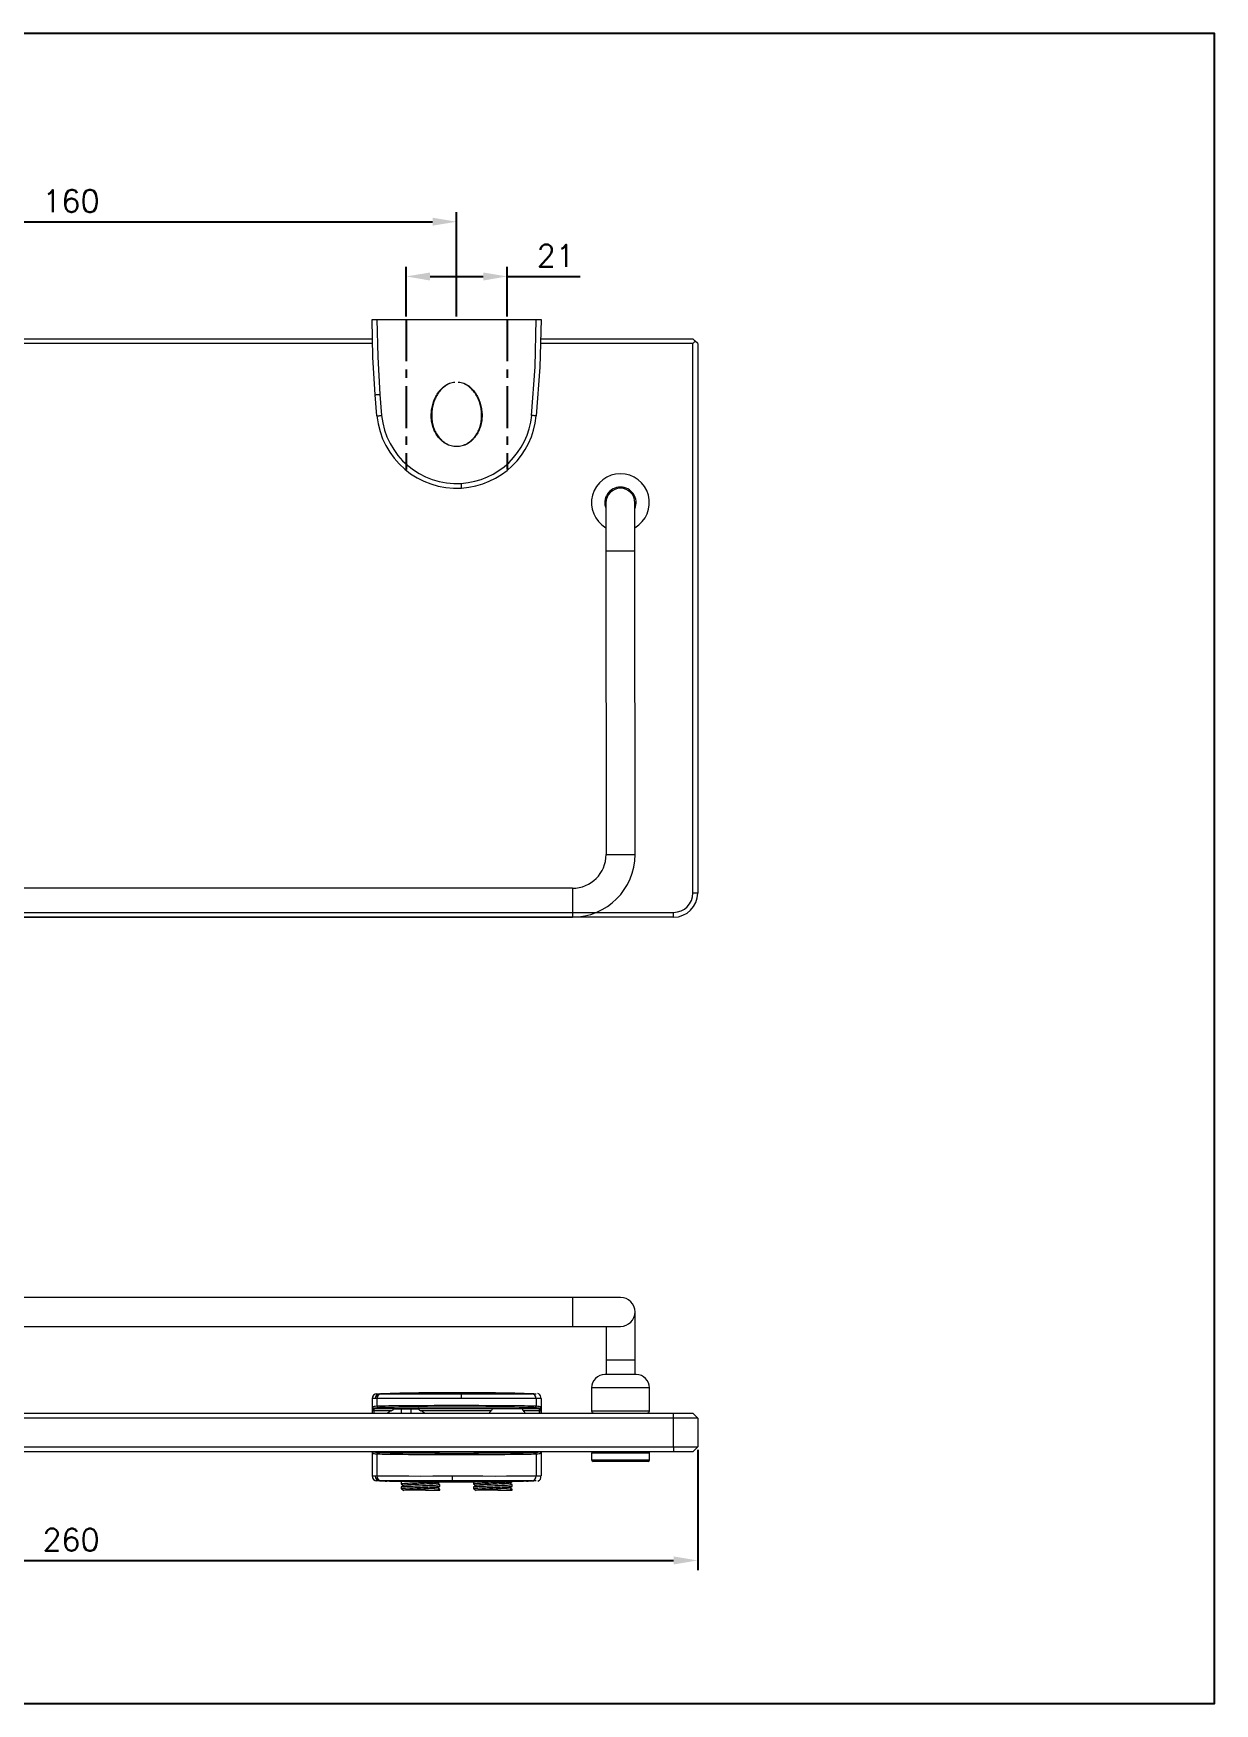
# Model space of a CAD drawing. Extents: x -108 to 382, y -50 to 296.
# Drawn here: x 137 to 382.1, y -50.3 to 296.2 of the extents above; entities that cross this region are included whole.
import ezdxf

# ---------------------------------------------------------------- set-up
doc = ezdxf.new("R2010")
doc.units = 0
doc.header["$LTSCALE"] = 23.1
doc.header["$MEASUREMENT"] = 0
doc.linetypes.add('CENTER', pattern=[0.6, 0.375, -0.075, 0.075, -0.075])
doc.layers.get('0').update_dxf_attribs({"linetype": 'CONTINUOUS'})
doc.layers.get('Defpoints').update_dxf_attribs({"linetype": 'CONTINUOUS'})
doc.styles.get("Standard").update_dxf_attribs({"font": 'txt.shx', "bigfont": 'whgtxt.shx'})
doc.dimstyles.get("Standard").update_dxf_attribs({"dimtxt": 2.5, "dimasz": 0.18, "dimexe": 0.18, "dimexo": 0.0625, "dimgap": 0.09, "dimtad": 0, "dimtih": 1, "dimtoh": 1, "dimdec": 4, "dimzin": 0, "dimdsep": 46, "dimtxsty": 'Standard', "dimcen": 0.09, "dimadec": 0, "dimazin": 0, "dimtp": 0.001, "dimtm": 0.001, "dimtfac": 1, "dimtdec": 4, "dimtofl": 0, "dimtmove": 0, "dimatfit": 0, "dimfxl": 0, "dimtolj": 1, "dimtzin": 0, "dimarcsym": 0})

# ---------------------------------------------------------------- blocks, each defined once
blk = doc.blocks.new('*D24')
at = {"color": 2, "lineweight": -2, "transparency": 16777216}
for p, q in [((14.83, 2.39), (14.83, -22.56)), ((274.83, 2.39), (274.83, -22.56)), ((19.83, -20.56), (269.83, -20.56))]:
    blk.add_line(p, q, dxfattribs=at)
at = {"color": 2, "transparency": 16777216}
for points in [[(19.83, -19.72), (19.83, -21.39), (14.83, -20.56)], [(269.83, -19.72), (269.83, -21.39), (274.83, -20.56)]]:
    blk.add_solid(points, dxfattribs=at)
at = {"layer": 'Defpoints', "color": 0, "transparency": 16777216}
for p in [(14.83, 2.99), (274.83, 2.99), (274.83, -20.56)]:
    blk.add_point(p, dxfattribs=at)
at = {"color": 2, "transparency": 16777216, "insert": (144.83, -16.26), "char_height": 4.6, "attachment_point": 5}
blk.add_mtext('\\A1;260', dxfattribs=at)
blk = doc.blocks.new('*D28')
at = {"color": 2, "lineweight": -2, "transparency": 16777216}
for p, q in [((214.33, 237.49), (214.33, 247.82)), ((235.33, 237.49), (235.33, 247.82)), ((219.33, 245.82), (230.33, 245.82)), ((235.33, 245.82), (250.46, 245.82))]:
    blk.add_line(p, q, dxfattribs=at)
at = {"color": 2, "transparency": 16777216}
for points in [[(219.33, 246.65), (219.33, 244.98), (214.33, 245.82)], [(230.33, 246.65), (230.33, 244.98), (235.33, 245.82)]]:
    blk.add_solid(points, dxfattribs=at)
at = {"layer": 'Defpoints', "color": 0, "transparency": 16777216}
for p in [(235.33, 245.82), (214.33, 236.89), (235.33, 236.89)]:
    blk.add_point(p, dxfattribs=at)
at = {"color": 2, "transparency": 16777216, "insert": (245.39, 250.12), "char_height": 4.6, "attachment_point": 5}
blk.add_mtext('\\A1;21', dxfattribs=at)
blk = doc.blocks.new('*D29')
at = {"color": 2, "lineweight": -2, "transparency": 16777216}
for p, q in [((64.83, 237.49), (64.83, 259.18)), ((69.83, 257.18), (219.83, 257.18)), ((224.83, 237.49), (224.83, 259.18))]:
    blk.add_line(p, q, dxfattribs=at)
at = {"color": 2, "transparency": 16777216}
for points in [[(69.83, 258.01), (69.83, 256.35), (64.83, 257.18)], [(219.83, 258.01), (219.83, 256.35), (224.83, 257.18)]]:
    blk.add_solid(points, dxfattribs=at)
at = {"layer": 'Defpoints', "color": 0, "transparency": 16777216}
for p in [(224.83, 257.18), (64.83, 236.89), (224.83, 236.89)]:
    blk.add_point(p, dxfattribs=at)
at = {"color": 2, "transparency": 16777216, "insert": (144.83, 261.48), "char_height": 4.6, "attachment_point": 5}
blk.add_mtext('\\A1;160', dxfattribs=at)
blk = doc.blocks.new('A$C799D01EE')
at = {"color": 7, "linetype": 'Continuous', "lineweight": 15}
for points, knots in [([(12.97, 0.36), (13.01, 0.75), (13.1, 1.12), (13.31, 1.66), (13.39, 1.84), (13.58, 2.18), (13.68, 2.34), (14.02, 2.81), (14.28, 3.1), (14.85, 3.62), (15.16, 3.85), (15.81, 4.26), (16.16, 4.44), (16.87, 4.74), (17.23, 4.86), (17.97, 5.06), (18.35, 5.14), (19.12, 5.24), (19.5, 5.27), (20.27, 5.27), (20.65, 5.25), (21.42, 5.14), (21.8, 5.06), (22.53, 4.84), (22.89, 4.7), (23.59, 4.36), (23.92, 4.16), (24.38, 3.82), (24.53, 3.7), (24.82, 3.44), (24.96, 3.31), (25.36, 2.88), (25.58, 2.57), (25.87, 2.07), (25.96, 1.89), (26.11, 1.53), (26.17, 1.35), (26.27, 0.98), (26.31, 0.79), (26.37, 0.41), (26.38, 0.21), (26.38, -0.37), (26.33, -0.75), (26.13, -1.5), (25.99, -1.86), (25.7, -2.37), (25.6, -2.53), (25.37, -2.85), (25.25, -3), (24.86, -3.42), (24.57, -3.69), (23.94, -4.15), (23.61, -4.35), (22.92, -4.69), (22.56, -4.83), (21.82, -5.05), (21.44, -5.14), (20.67, -5.25), (20.29, -5.27), (19.52, -5.27), (19.13, -5.24), (18.36, -5.14), (17.98, -5.06), (17.24, -4.87), (16.88, -4.74), (16.17, -4.44), (15.83, -4.27), (15.17, -3.86), (14.86, -3.63), (14.29, -3.11), (14.02, -2.82), (13.57, -2.19), (13.38, -1.85), (13.1, -1.12), (13.01, -0.75), (12.97, -0.36)], [0, 0, 0, 0, 0.03125, 0.03125, 0.046875, 0.046875, 0.0625, 0.0625, 0.09375, 0.09375, 0.125, 0.125, 0.15625, 0.15625, 0.1875, 0.1875, 0.21875, 0.21875, 0.25, 0.25, 0.28125, 0.28125, 0.3125, 0.3125, 0.34375, 0.34375, 0.375, 0.375, 0.390625, 0.390625, 0.40625, 0.40625, 0.4375, 0.4375, 0.453125, 0.453125, 0.46875, 0.46875, 0.484375, 0.484375, 0.5, 0.5, 0.53125, 0.53125, 0.5625, 0.5625, 0.578125, 0.578125, 0.59375, 0.59375, 0.625, 0.625, 0.65625, 0.65625, 0.6875, 0.6875, 0.71875, 0.71875, 0.75, 0.75, 0.78125, 0.78125, 0.8125, 0.8125, 0.84375, 0.84375, 0.875, 0.875, 0.90625, 0.90625, 0.9375, 0.9375, 0.96875, 0.96875, 1, 1, 1, 1]), ([(13.04, -0.35), (13.08, -0.74), (13.17, -1.11), (13.45, -1.82), (13.64, -2.16), (14.09, -2.77), (14.35, -3.06), (14.91, -3.57), (15.22, -3.79), (15.87, -4.19), (16.21, -4.37), (16.91, -4.66), (17.27, -4.78), (18, -4.97), (18.38, -5.05), (19.13, -5.15), (19.51, -5.17), (20.27, -5.18), (20.65, -5.15), (21.41, -5.05), (21.78, -4.97), (22.51, -4.75), (22.87, -4.61), (23.55, -4.28), (23.88, -4.08), (24.5, -3.63), (24.79, -3.37), (25.17, -2.95), (25.29, -2.81), (25.52, -2.5), (25.62, -2.34), (25.91, -1.84), (26.05, -1.49), (26.25, -0.74), (26.3, -0.37), (26.3, 0.2), (26.29, 0.4), (26.24, 0.78), (26.2, 0.96), (26.04, 1.51), (25.89, 1.87), (25.51, 2.53), (25.28, 2.83), (24.89, 3.26), (24.76, 3.39), (24.47, 3.64), (24.32, 3.76), (23.86, 4.09), (23.53, 4.29), (22.84, 4.62), (22.49, 4.76), (21.76, 4.97), (21.39, 5.05), (20.64, 5.16), (20.26, 5.18), (19.5, 5.17), (19.12, 5.15), (18.37, 5.05), (17.99, 4.97), (17.26, 4.78), (16.9, 4.65), (16.2, 4.36), (15.86, 4.19), (15.21, 3.79), (14.91, 3.56), (14.34, 3.05), (14.08, 2.77), (13.75, 2.31), (13.64, 2.15), (13.46, 1.81), (13.38, 1.64), (13.17, 1.1), (13.08, 0.74), (13.04, 0.35)], [0, 0, 0, 0, 0.03125, 0.03125, 0.0625, 0.0625, 0.09375, 0.09375, 0.125, 0.125, 0.15625, 0.15625, 0.1875, 0.1875, 0.21875, 0.21875, 0.25, 0.25, 0.28125, 0.28125, 0.3125, 0.3125, 0.34375, 0.34375, 0.375, 0.375, 0.40625, 0.40625, 0.421875, 0.421875, 0.4375, 0.4375, 0.46875, 0.46875, 0.5, 0.5, 0.515625, 0.515625, 0.53125, 0.53125, 0.5625, 0.5625, 0.59375, 0.59375, 0.609375, 0.609375, 0.625, 0.625, 0.65625, 0.65625, 0.6875, 0.6875, 0.71875, 0.71875, 0.75, 0.75, 0.78125, 0.78125, 0.8125, 0.8125, 0.84375, 0.84375, 0.875, 0.875, 0.90625, 0.90625, 0.9375, 0.9375, 0.953125, 0.953125, 0.96875, 0.96875, 1, 1, 1, 1])]:
    blk.add_open_spline(points, degree=3, knots=knots, dxfattribs=at)

msp = doc.modelspace()

# ---------------------------------------------------------------- linework, layer by layer
at = {"color": 7, "linetype": 'Continuous', "lineweight": 15}
for p, q in [((207.325, 236.889), (208.298, 236.889)), ((241.353, 236.889), (242.325, 236.889)), ((82.23, 232.889), (207.401, 232.889)), ((242.23, 232.889), (273.825, 232.889)), ((274.325, 232.389), (273.825, 232.889)), ((274.825, 231.889), (274.325, 232.389)), ((274.825, 231.889), (274.825, 117.889)), ((208.296, 216.889), (207.916, 221.281)), ((255.802, 198.889), (255.802, 188.889)), ((261.802, 188.889), (261.802, 198.889)), ((255.802, 188.889), (255.825, 125.889)), ((261.825, 125.889), (261.802, 188.889)), ((248.825, 118.889), (40.825, 118.889)), ((269.825, 112.889), (19.825, 112.889)), ((40.825, 112.889), (248.825, 112.889)), ((248.825, 33.994), (40.825, 33.994)), ((258.825, 33.994), (248.825, 33.994)), ((40.825, 27.994), (248.825, 27.994)), ((248.825, 27.994), (258.825, 27.994)), ((255.825, 27.994), (255.825, 20.994)), ((261.825, 20.994), (261.825, 30.994)), ((255.825, 20.994), (255.825, 17.994)), ((261.825, 17.994), (261.825, 20.994)), ((262.075, 17.994), (255.575, 17.994)), ((208.885, 14.022), (209.042, 14.022)), ((209.042, 14.022), (209.263, 14.022)), ((240.388, 14.022), (240.573, 14.022)), ((252.825, 15.244), (252.825, 10.494)), ((264.825, 10.494), (264.825, 15.244)), ((207.325, 13.022), (207.325, 9.994)), ((207.659, 10.498), (207.659, 9.994)), ((207.674, 10.998), (211.778, 10.998)), ((213.325, 10.996), (215.325, 10.996)), ((216.873, 10.998), (231.765, 10.998)), ((238.886, 10.998), (241.977, 10.998)), ((241.992, 9.994), (241.992, 10.498)), ((242.325, 13.022), (242.325, 9.994)), ((19.825, 9.994), (269.825, 9.994)), ((269.825, 9.994), (273.825, 9.994)), ((274.825, 8.994), (273.825, 9.994)), ((274.825, 8.994), (274.825, 2.994)), ((269.825, 1.994), (19.825, 1.994)), ((207.325, 1.994), (207.325, -3.034)), ((242.325, 1.994), (242.325, -3.034)), ((252.825, 1.694), (252.825, 0.294)), ((264.825, 0.294), (264.825, 1.694)), ((273.825, 1.994), (269.825, 1.994)), ((274.825, 2.994), (273.825, 1.994)), ((264.525, -0.006), (253.125, -0.006)), ((209.044, -4.034), (208.885, -4.034)), ((209.263, -4.035), (209.044, -4.034)), ((240.572, -4.035), (240.388, -4.035))]:
    msp.add_line(p, q, dxfattribs=at)
at = {"color": 1, "linetype": 'CENTER'}
for p, q in [((214.325, 236.889), (214.325, 205.78)), ((235.325, 236.889), (235.325, 205.78))]:
    msp.add_line(p, q, dxfattribs=at)
at = {"color": 2, "linetype": 'Continuous', "lineweight": 15}
for p, q in [((273.825, 231.889), (274.325, 232.389)), ((207.42, 231.889), (82.206, 231.889)), ((273.825, 231.889), (242.206, 231.889)), ((273.825, 117.889), (273.825, 231.889)), ((208.885, 221.354), (209.263, 216.983)), ((255.802, 188.889), (261.802, 188.889)), ((255.825, 125.889), (261.825, 125.889)), ((248.825, 118.889), (248.825, 112.889)), ((274.825, 117.889), (273.825, 117.889)), ((19.825, 113.889), (269.825, 113.889)), ((269.825, 112.889), (269.825, 113.889)), ((248.825, 33.994), (248.825, 27.994)), ((258.825, 20.994), (255.825, 20.994)), ((261.825, 20.994), (258.825, 20.994)), ((264.825, 15.244), (252.825, 15.244)), ((207.659, 10.498), (207.359, 10.498)), ((207.359, 9.994), (207.359, 10.498)), ((211.272, 10.498), (207.659, 10.498)), ((208.296, 13.023), (207.916, 13.022)), ((208.296, 13.023), (208.296, 11.433)), ((213.325, 10.849), (213.325, 10.996)), ((215.325, 10.849), (213.325, 10.849)), ((213.325, 10.849), (213.325, 9.994)), ((215.325, 10.849), (215.325, 10.996)), ((215.325, 10.849), (215.325, 9.994)), ((231.975, 10.498), (217.379, 10.498)), ((241.992, 10.498), (238.676, 10.498)), ((241.355, 13.023), (241.355, 11.433)), ((242.292, 10.498), (241.992, 10.498)), ((242.292, 10.498), (242.292, 9.994)), ((252.825, 10.494), (264.825, 10.494)), ((269.825, 8.994), (19.825, 8.994)), ((269.825, 8.994), (269.825, 9.994)), ((269.825, 2.994), (269.825, 8.994)), ((274.825, 8.994), (269.825, 8.994)), ((19.825, 2.994), (269.825, 2.994)), ((211.778, 1.989), (207.674, 1.989)), ((208.296, 1.554), (208.296, -3.035)), ((213.325, 1.992), (213.325, 1.994)), ((213.825, 1.992), (213.325, 1.992)), ((213.825, 1.994), (213.825, 1.811)), ((220.825, 1.811), (220.825, 1.994)), ((228.825, 1.989), (220.825, 1.989)), ((228.825, 1.994), (228.825, 1.811)), ((235.825, 1.811), (235.825, 1.994)), ((241.977, 1.989), (238.886, 1.989)), ((241.355, 1.554), (241.355, -3.035)), ((258.825, 1.694), (252.825, 1.694)), ((252.825, 0.294), (264.825, 0.294)), ((264.825, 1.694), (258.825, 1.694)), ((269.825, 2.994), (269.825, 1.994)), ((269.825, 2.994), (274.825, 2.994)), ((207.916, -3.035), (208.296, -3.035)), ((208.852, -4.048), (208.932, -4.044)), ((209.044, -4.034), (209.582, -4.047)), ((209.582, -4.049), (209.624, -4.049)), ((213.336, -4.135), (210.353, -4.086)), ((212.277, -4.114), (213.017, -4.131)), ((213.017, -4.131), (213.336, -4.137)), ((213.325, -4.299), (213.325, -4.713)), ((213.325, -5.299), (213.325, -5.713)), ((218.35, -6.006), (213.823, -6.006)), ((218.35, -6.006), (221.325, -6.006)), ((221.325, -5.213), (221.325, -4.799)), ((221.325, -6.006), (221.325, -5.799)), ((227.451, -4.248), (222.204, -4.237)), ((227.44, -4.251), (228.346, -4.245)), ((228.325, -4.299), (228.325, -4.713)), ((228.325, -5.299), (228.325, -5.713)), ((233.35, -6.006), (228.823, -6.006)), ((233.35, -6.006), (236.325, -6.006)), ((236.325, -5.213), (236.325, -4.799)), ((236.325, -6.006), (236.325, -5.799)), ((239.298, -4.086), (236.849, -4.121)), ((240.027, -4.049), (240.07, -4.049)), ((240.07, -4.046), (240.844, -4.028))]:
    msp.add_line(p, q, dxfattribs=at)
msp.add_lwpolyline([(-107.996, -50.256), (382.054, -50.256), (382.054, 296.244), (-107.996, 296.244)], close=True)
at = {"color": 7, "linetype": 'Continuous', "lineweight": 15, "flags": 128}
for points in [[(207.916, 221.281), (207.473, 229.079), (207.325, 236.889)], [(242.325, 236.889), (242.089, 226.999), (241.355, 216.889)], [(207.364, 232.889), (207.361, 233.066), (207.359, 233.166), (207.359, 233.184)], [(208.298, 14.021), (208.445, 14.021), (208.885, 14.022)], [(240.923, 14.022), (241.117, 14.021), (241.353, 14.021)], [(211.714, 10.829), (211.736, 10.935), (211.764, 10.991), (211.777, 10.998), (211.778, 10.998)], [(211.778, 10.998), (211.784, 10.998), (213.325, 10.996)], [(215.325, 10.996), (216.498, 10.997), (216.873, 10.998)], [(216.937, 10.829), (216.914, 10.935), (216.887, 10.991), (216.874, 10.998), (216.873, 10.998)], [(231.765, 10.998), (232.02, 10.948), (232.082, 10.902), (232.12, 10.833), (232.124, 10.765), (232.104, 10.691), (232.044, 10.584), (231.975, 10.498)], [(238.676, 10.498), (238.584, 10.619), (238.539, 10.714), (238.525, 10.789), (238.539, 10.856), (238.585, 10.917), (238.694, 10.973), (238.886, 10.998)], [(208.885, -4.034), (208.445, -4.034), (208.298, -4.034)], [(223.939, -4.038), (222.755, -4.038), (220.182, -4.038), (217.741, -4.038), (215.501, -4.038), (213.525, -4.037), (211.872, -4.037), (210.585, -4.036), (209.721, -4.035), (209.263, -4.035)], [(240.388, -4.035), (240.067, -4.035), (239.264, -4.036), (238.053, -4.037), (236.464, -4.037), (234.547, -4.038), (232.352, -4.038), (229.944, -4.038), (226.27, -4.038), (225.338, -4.037), (224.405, -4.037), (223.939, -4.038)], [(241.353, -4.034), (241.117, -4.034), (240.922, -4.034)]]:
    msp.add_lwpolyline(points, dxfattribs=at)
at = {"color": 2, "linetype": 'Continuous', "lineweight": 15, "flags": 128}
for points in [[(208.298, 236.889), (208.445, 229.116), (208.885, 221.354)], [(240.388, 216.983), (241.117, 227.045), (241.353, 236.889)], [(207.916, 221.281), (207.934, 221.282), (207.989, 221.286), (208.078, 221.293), (208.198, 221.302), (208.345, 221.313), (208.512, 221.326), (208.695, 221.34), (208.885, 221.354)], [(208.296, 216.889), (208.314, 216.891), (208.369, 216.896), (208.458, 216.905), (208.577, 216.917), (208.723, 216.931), (208.891, 216.947), (209.073, 216.965), (209.263, 216.983)], [(241.355, 216.889), (241.337, 216.891), (241.282, 216.896), (241.193, 216.905), (241.074, 216.917), (240.928, 216.931), (240.76, 216.947), (240.578, 216.965), (240.388, 216.983)], [(225.853, 201.921), (225.852, 201.939), (225.849, 201.994), (225.843, 202.083), (225.836, 202.203), (225.827, 202.349), (225.816, 202.516), (225.805, 202.698), (225.793, 202.888)], [(209.263, 14.022), (209.721, 14.023), (210.585, 14.024), (211.872, 14.024), (213.525, 14.025), (215.501, 14.025), (217.741, 14.026), (220.182, 14.025), (222.755, 14.025), (224.264, 14.025), (224.646, 14.025), (225.028, 14.025), (225.793, 14.025)], [(225.793, 14.025), (226.732, 14.025), (230.416, 14.026), (232.788, 14.026), (234.935, 14.025), (236.793, 14.025), (238.314, 14.024), (239.449, 14.024), (240.171, 14.023), (240.388, 14.022)], [(207.916, 13.022), (207.473, 13.022), (207.325, 13.022)], [(225.853, 13.026), (225.04, 13.026), (224.635, 13.026), (224.229, 13.026), (222.627, 13.026), (219.895, 13.026), (217.302, 13.026), (214.924, 13.026), (212.825, 13.026), (211.069, 13.025), (209.701, 13.024), (208.784, 13.023), (208.296, 13.023)], [(241.355, 13.023), (241.124, 13.023), (240.356, 13.024), (239.15, 13.025), (237.535, 13.025), (235.561, 13.026), (233.281, 13.026), (230.762, 13.026), (226.85, 13.026), (225.853, 13.026)], [(242.325, 13.022), (242.089, 13.022), (241.355, 13.023)], [(213.325, 1.992), (211.784, 1.99), (211.778, 1.989)], [(207.325, -3.034), (207.473, -3.034), (207.916, -3.035)], [(208.296, -3.035), (208.784, -3.036), (209.701, -3.037), (211.069, -3.037), (212.825, -3.038), (214.924, -3.038), (217.302, -3.039), (219.895, -3.038), (222.627, -3.038), (223.884, -3.038)], [(223.884, -3.038), (224.379, -3.038), (225.37, -3.038), (226.36, -3.038), (230.261, -3.038), (232.818, -3.039), (235.149, -3.038), (237.186, -3.038), (238.873, -3.037), (240.16, -3.036), (241.014, -3.036), (241.355, -3.035)], [(241.355, -3.035), (242.089, -3.034), (242.325, -3.034)], [(209.624, -4.049), (209.753, -4.052), (210.037, -4.059), (210.443, -4.069), (210.925, -4.081), (211.427, -4.093), (211.894, -4.105), (212.277, -4.114)], [(213.676, -4.092), (213.588, -4.142), (213.334, -4.289)], [(213.334, -4.723), (213.588, -4.87), (213.823, -5.006)], [(213.842, -4.995), (213.588, -5.142), (213.334, -5.289)], [(213.334, -5.723), (213.588, -5.87), (213.842, -6.017)], [(218.876, -4.125), (218.346, -4.113), (217.994, -4.101), (217.784, -4.088), (217.738, -4.075), (217.859, -4.065), (218.135, -4.058), (218.536, -4.054), (218.624, -4.054)], [(218.624, -4.054), (220.786, -4.054), (223.04, -4.054), (224.183, -4.054), (225.33, -4.054), (226.473, -4.054), (228.799, -4.054), (231.027, -4.054)], [(222.211, -4.19), (220.506, -4.154), (218.876, -4.125)], [(220.809, -4.517), (221.063, -4.37), (221.317, -4.223)], [(220.809, -5.517), (221.063, -5.37), (221.317, -5.223)], [(221.317, -4.789), (221.063, -4.642), (220.828, -4.506)], [(221.317, -5.789), (221.063, -5.642), (220.828, -5.506)], [(223.526, -4.255), (226.182, -4.255), (227.699, -4.246)], [(230.775, -4.125), (228.767, -4.162), (227.44, -4.19)], [(228.334, -4.723), (228.588, -4.87), (228.823, -5.006)], [(228.842, -4.995), (228.588, -5.142), (228.334, -5.289)], [(228.334, -5.723), (228.588, -5.87), (228.842, -6.017)], [(231.027, -4.054), (231.503, -4.057), (231.786, -4.065), (231.912, -4.075), (231.869, -4.088), (231.661, -4.101), (231.315, -4.113), (230.867, -4.123), (230.775, -4.125)], [(235.809, -4.517), (236.063, -4.37), (236.317, -4.223)], [(235.809, -5.517), (236.063, -5.37), (236.317, -5.223)], [(236.317, -4.789), (236.063, -4.642), (235.828, -4.506)], [(236.317, -5.789), (236.063, -5.642), (235.828, -5.506)], [(237.374, -4.114), (237.754, -4.105), (238.223, -4.093), (238.726, -4.081), (239.206, -4.069), (239.61, -4.059), (239.894, -4.052), (240.027, -4.049)]]:
    msp.add_lwpolyline(points, dxfattribs=at)
at = {"color": 7, "linetype": 'Continuous', "lineweight": 15}
for centre, radius, start, end in [((52.891, 236.59), 189.432, 358.88045, 358.96957), ((224.825, 218.497), 16.608, 185.55516, 273.54749), ((224.825, 218.497), 16.608, 273.54755, 354.44483), ((258.802, 198.889), 6, 90, 240), ((258.802, 198.889), 6, 300, 90), ((258.802, 198.889), 3.25, 90, 202.61986), ((258.802, 198.889), 3, 0, 180), ((258.802, 198.889), 3.25, 337.38014, 90), ((248.825, 125.889), 7, 270, 0), ((248.825, 125.889), 13, 270, 0), ((269.825, 117.889), 5, 270, 0), ((258.825, 30.994), 3, 270, 90), ((255.575, 15.244), 2.75, 90, 180), ((262.075, 15.244), 2.75, 0, 90), ((208.325, 13.022), 1, 91.56968, 180), ((224.847, -547.055), 561.299, 88.36679, 91.6136), ((241.418, 13.247), 0.872, 6.69319, 71.29398), ((211.554, 10.626), 3.897, 174.51582, 181.87548), ((213.325, 6.494), 4.5, 117.14505, 128.94244), ((211.084, 11.209), 0.735, 284.83888, 328.92768), ((217.578, 11.223), 0.752, 211.5905, 254.64294), ((215.325, 6.494), 4.5, 51.05756, 62.85495), ((235.325, 7.494), 4.5, 138.11543, 146.25101), ((235.325, 532.298), 521.312, 269.60869, 270.39131), ((235.325, 7.494), 4.5, 33.74899, 41.88457), ((238.098, 10.626), 3.897, 358.12438, 5.48432), ((241.325, 13.022), 1, 0, 18.97499), ((253.325, 10.494), 0.5, 180, 270), ((264.325, 10.494), 0.5, 270, 0), ((253.125, 1.694), 0.3, 90, 180), ((253.125, 0.294), 0.3, 180, 270), ((264.525, 1.694), 0.3, 0, 90), ((264.525, 0.294), 0.3, 270, 0), ((208.325, -3.034), 1, 180, 268.43032), ((241.425, -3.223), 0.898, 287.69282, 11.86052)]:
    msp.add_arc(centre, radius, start, end, dxfattribs=at)
at = {"color": 2, "linetype": 'Continuous', "lineweight": 15}
for centre, radius, start, end in [((224.826, 218.494), 15.636, 185.54588, 273.5469), ((224.823, 218.497), 15.639, 273.55664, 354.44641), ((269.825, 117.889), 4, 270, 0), ((208.915, 13.024), 0.999, 91.68771, 180.07929), ((209.294, 13.025), 0.998, 91.77816, 180.12975), ((221.472, 13.264), 4.388, 356.88376, 9.98759), ((240.357, 13.025), 0.998, 359.87028, 88.22094), ((215.703, 10.734), 8.347, 176.1239, 181.61808), ((207.675, 11.298), 0.3, 180.0084, 245.61356), ((207.674, 11.298), 0.3, 245.61801, 269.98704), ((208.595, 11.433), 0.3, 179.92302, 269.809), ((213.424, -62.813), 73.662, 90.07701, 91.33075), ((215.244, -61.415), 72.264, 88.65712, 89.93512), ((241.056, 11.433), 0.3, 270.191, 0.07698), ((241.976, 11.298), 0.3, 270.01595, 359.99507), ((230.717, 10.67), 11.577, 359.14966, 3.1105), ((210.078, 1.952), 2.717, 179.1083, 185.53518), ((207.675, 1.689), 0.3, 90.01778, 179.9933), ((208.595, 1.555), 0.3, 90.19085, 180.07699), ((241.056, 1.555), 0.3, 359.92301, 89.80915), ((241.976, 1.69), 0.3, 67.14543, 89.9903), ((241.976, 1.689), 0.3, 0.00464, 67.14868), ((239.283, 1.966), 3.006, 354.7265, 0.53479), ((208.915, -3.036), 0.999, 179.92069, 268.31228), ((209.294, -3.038), 0.998, 179.87022, 268.22182), ((228.659, -3.277), 4.781, 177.13876, 189.15708), ((240.357, -3.038), 0.998, 271.77909, 0.12975), ((217.327, 299.507), 303.674, 268.40077, 268.6839), ((218.45, -17.04), 12.986, 88.98667, 92.75434), ((223.55, 254.571), 258.826, 269.49732, 269.99477), ((222.196, -3.854), 0.337, 272.55592, 322.65406), ((224.825, 127.839), 132.056, 268.86551, 271.13449), ((224.895, 521.377), 525.634, 269.8508, 270.27738), ((227.455, -3.854), 0.337, 217.34555, 267.44708), ((231.229, -15.898), 11.845, 87.14268, 91.0337), ((223.875, 580.767), 585.037, 271.207077, 271.322056), ((230.916, 354.831), 359.015, 271.3379, 271.57739)]:
    msp.add_arc(centre, radius, start, end, dxfattribs=at)
for centre, major_axis, ratio, start_param, end_param in [((413.929, 11.259), (206.604, 0), 0.0087142, 3.0446372, 3.1198123), ((224.825, 11.419), (16.608, 0), 0.0085692, 0.0969554, 3.0446372), ((35.722, 11.259), (206.604, 0), 0.0087142, 0.0217804, 0.0969554), ((413.929, 1.729), (206.604, 0), 0.0087142, 3.163373, 3.2385481), ((224.825, 1.568), (16.608, 0), 0.0085692, 3.2385481, 6.1862299), ((217.325, 1.828), (4, 0), 0.0087269, 2.6362321, 6.7885458), ((232.325, 1.828), (4, 0), 0.0087269, 2.6362321, 6.7885458), ((35.722, 1.729), (206.604, 0), 0.0087142, 6.1862299, 6.2614049)]:
    msp.add_ellipse(centre, major_axis=major_axis, ratio=ratio, start_param=start_param, end_param=end_param, dxfattribs=at)
at = {"color": 7, "linetype": 'Continuous', "lineweight": 15}
for centre, major_axis, start_param, end_param in [((413.929, 10.959), (206.304, 0), 3.0446372, 3.1198123), ((224.825, 11.119), (16.308, 0), 0.0969554, 3.0446372), ((35.722, 10.959), (206.304, 0), 0.0217804, 0.0969554), ((413.929, 2.029), (206.304, 0), 3.163373, 3.2385481), ((224.825, 1.868), (16.308, 0), 3.2385481, 6.1862299), ((35.722, 2.029), (206.304, 0), 6.1862299, 6.2614049)]:
    msp.add_ellipse(centre, major_axis=major_axis, ratio=0.0087269, start_param=start_param, end_param=end_param, dxfattribs=at)
msp.add_open_spline([(208.298, 236.889), (214.473, 236.889), (225.492, 236.889), (236.51, 236.889), (241.353, 236.889)], degree=3, knots=[0, 0, 0, 0, 0.5604108, 1, 1, 1, 1], dxfattribs=at)
at = {"color": 2, "linetype": 'Continuous', "lineweight": 15}
for points, knots in [([(213.337, -4.134), (213.113, -4.129), (212.499, -4.114), (212.234, -4.098), (212.618, -4.087), (213.722, -4.09), (215.381, -4.105), (216.677, -4.122), (217.326, -4.131)], [0, 0, 0, 0, 0.102803, 0.282343, 0.4618689, 0.6413293, 0.820671, 1, 1, 1, 1]), ([(221.275, -4.224), (221.223, -4.24), (221.106, -4.277), (220.218, -4.342), (218.899, -4.398), (217.324, -4.463), (215.758, -4.529), (214.413, -4.585), (213.569, -4.653), (213.225, -4.697), (213.357, -4.72), (213.376, -4.724)], [0, 0, 0, 0, 0.1031558, 0.2304984, 0.3528138, 0.4790549, 0.6052948, 0.7276111, 0.8549538, 0.9790455, 1, 1, 1, 1]), ([(221.275, -5.224), (221.223, -5.24), (221.106, -5.277), (220.218, -5.342), (218.899, -5.398), (217.324, -5.463), (215.758, -5.529), (214.413, -5.585), (213.569, -5.653), (213.225, -5.697), (213.357, -5.72), (213.376, -5.724)], [0, 0, 0, 0, 0.1031225, 0.2304661, 0.3527823, 0.4790244, 0.6052653, 0.7275825, 0.8549261, 0.9790187, 1, 1, 1, 1]), ([(213.325, -5.299), (213.385, -5.279), (213.505, -5.239), (214.43, -5.171), (215.753, -5.114), (217.327, -5.049), (218.893, -4.984), (220.238, -4.927), (221.082, -4.859), (221.426, -4.816), (221.294, -4.792), (221.275, -4.789)], [0, 0, 0, 0, 0.1215323, 0.2462484, 0.3660418, 0.489678, 0.6133153, 0.7331078, 0.8578239, 0.9793564, 1, 1, 1, 1]), ([(220.771, -5.517), (220.726, -5.534), (220.625, -5.57), (219.852, -5.635), (218.699, -5.691), (217.325, -5.756), (215.953, -5.821), (214.796, -5.878), (213.989, -5.946), (213.884, -5.986), (213.832, -6.006)], [0, 0, 0, 0, 0.1041478, 0.2343946, 0.3594955, 0.4886145, 0.6177335, 0.7428345, 0.8730812, 1, 1, 1, 1]), ([(220.772, -4.517), (220.726, -4.534), (220.625, -4.57), (219.852, -4.635), (218.699, -4.691), (217.325, -4.756), (215.952, -4.821), (214.799, -4.878), (214.026, -4.942), (213.925, -4.979), (213.88, -4.995)], [0, 0, 0, 0, 0.1066085, 0.2398887, 0.3679033, 0.5000295, 0.6321557, 0.7601704, 0.8934506, 1, 1, 1, 1]), ([(217.326, -4.131), (217.974, -4.141), (219.27, -4.161), (220.923, -4.195), (222.017, -4.223), (222.388, -4.243), (222.117, -4.249), (221.502, -4.246), (221.28, -4.244)], [0, 0, 0, 0, 0.1796575, 0.3594108, 0.5392308, 0.7189924, 0.8986657, 1, 1, 1, 1]), ([(218.35, -6.006), (219, -5.98), (220.151, -5.934), (221.08, -5.859), (221.426, -5.816), (221.294, -5.792), (221.275, -5.789)], [0, 0, 0, 0, 0.3775564, 0.6685161, 0.9520486, 1, 1, 1, 1]), ([(228.298, -4.245), (228.104, -4.246), (227.52, -4.249), (227.265, -4.243), (227.634, -4.223), (228.73, -4.195), (230.382, -4.161), (231.677, -4.141), (232.325, -4.131)], [0, 0, 0, 0, 0.0903696, 0.2723695, 0.4544079, 0.6363959, 0.8182245, 1, 1, 1, 1]), ([(236.275, -4.224), (236.223, -4.24), (236.106, -4.277), (235.218, -4.342), (233.899, -4.398), (232.324, -4.463), (230.758, -4.529), (229.413, -4.585), (228.569, -4.653), (228.225, -4.697), (228.357, -4.72), (228.376, -4.724)], [0, 0, 0, 0, 0.1031558, 0.2304984, 0.3528138, 0.4790549, 0.6052948, 0.7276111, 0.8549538, 0.9790455, 1, 1, 1, 1]), ([(236.275, -5.224), (236.223, -5.24), (236.106, -5.277), (235.218, -5.342), (233.899, -5.398), (232.324, -5.463), (230.758, -5.529), (229.413, -5.585), (228.569, -5.653), (228.225, -5.697), (228.357, -5.72), (228.376, -5.724)], [0, 0, 0, 0, 0.1031225, 0.2304661, 0.3527823, 0.4790244, 0.6052653, 0.7275825, 0.8549261, 0.9790187, 1, 1, 1, 1]), ([(228.376, -4.289), (228.421, -4.272), (228.511, -4.238), (229.071, -4.202), (229.354, -4.183)], [0, 0, 0, 0, 0.4959075, 1, 1, 1, 1]), ([(228.376, -5.289), (228.428, -5.272), (228.545, -5.235), (229.433, -5.17), (230.752, -5.114), (232.327, -5.049), (233.893, -4.984), (235.238, -4.927), (236.082, -4.859), (236.426, -4.816), (236.294, -4.792), (236.275, -4.789)], [0, 0, 0, 0, 0.1030901, 0.2304245, 0.3527328, 0.4789646, 0.6051975, 0.7275048, 0.8548391, 0.978923, 1, 1, 1, 1]), ([(235.771, -5.517), (235.726, -5.534), (235.625, -5.57), (234.852, -5.635), (233.699, -5.691), (232.325, -5.756), (230.953, -5.821), (229.796, -5.878), (228.989, -5.946), (228.884, -5.986), (228.832, -6.006)], [0, 0, 0, 0, 0.1041478, 0.2343946, 0.3594955, 0.4886145, 0.6177335, 0.7428345, 0.8730812, 1, 1, 1, 1]), ([(235.772, -4.517), (235.726, -4.534), (235.625, -4.57), (234.852, -4.635), (233.699, -4.691), (232.325, -4.756), (230.952, -4.821), (229.799, -4.878), (229.026, -4.942), (228.925, -4.979), (228.88, -4.995)], [0, 0, 0, 0, 0.1066085, 0.2398887, 0.3679033, 0.5000295, 0.6321557, 0.7601704, 0.8934506, 1, 1, 1, 1]), ([(232.325, -4.131), (232.974, -4.122), (234.271, -4.105), (235.931, -4.09), (237.034, -4.087), (237.417, -4.098), (237.148, -4.115), (236.523, -4.129), (236.289, -4.135)], [0, 0, 0, 0, 0.1786291, 0.3573409, 0.5361294, 0.7148777, 0.8935371, 1, 1, 1, 1]), ([(233.35, -6.006), (234, -5.98), (235.151, -5.934), (236.08, -5.859), (236.426, -5.816), (236.294, -5.792), (236.275, -5.789)], [0, 0, 0, 0, 0.3775564, 0.6685161, 0.9520486, 1, 1, 1, 1])]:
    msp.add_open_spline(points, degree=3, knots=knots, dxfattribs=at)
msp.add_open_spline([(213.325, -4.299), (213.376, -4.289)], degree=1, dxfattribs=at)

# ---------------------------------------------------------------- block references
at = {"rotation": 270}
msp.add_blockref('A$C799D01EE', (224.825, 236.889), dxfattribs=at)

# ---------------------------------------------------------------- dimensions: what is measured, and where the dimension line sits
for base, p1, p2, override, picture, middle in [((224.825, 257.181), (64.825, 236.889), (224.825, 236.889), {"dimscale": 2, "dimtxt": 2.3, "dimasz": 2.5, "dimexe": 1, "dimexo": 0.3, "dimgap": 1, "dimtad": 1, "dimtih": 0, "dimtoh": 0, "dimdec": 0, "dimcen": 0, "dimclrd": 2, "dimclre": 2, "dimclrt": 2, "dimtp": 0.1, "dimtm": 0, "dimtfac": 0.5, "dimtdec": 2, "dimatfit": 3}, '*D29', (144.825, 261.481)), ((274.825, -20.556), (14.825, 2.994), (274.825, 2.994), {"dimscale": 2, "dimtxt": 2.3, "dimasz": 2.5, "dimexe": 1, "dimexo": 0.3, "dimgap": 1, "dimtad": 1, "dimtih": 0, "dimtoh": 0, "dimdec": 2, "dimlfac": 1, "dimzin": 8, "dimcen": 0, "dimclrd": 2, "dimclre": 2, "dimclrt": 2, "dimtp": 0.1, "dimtm": 0, "dimtfac": 0.5, "dimtdec": 2, "dimtofl": 1, "dimatfit": 3}, '*D24', (144.825, -16.256))]:
    dim = msp.add_linear_dim(base=base, p1=p1, p2=p2, dimstyle='Standard', override=override)
    dim.commit()
    dim.dimension.update_dxf_attribs({"geometry": picture, "text_midpoint": middle})
dim = msp.add_linear_dim(base=(235.325, 245.817), p1=(214.325, 236.889), p2=(235.325, 236.889), dimstyle='Standard', override={"dimscale": 2, "dimtxt": 2.3, "dimasz": 2.5, "dimexe": 1, "dimexo": 0.3, "dimgap": 1, "dimtad": 1, "dimtih": 0, "dimtoh": 0, "dimdec": 2, "dimlfac": 1, "dimzin": 8, "dimcen": 0, "dimclrd": 2, "dimclre": 2, "dimclrt": 2, "dimtp": 0.1, "dimtm": 0, "dimtfac": 0.5, "dimtdec": 2, "dimtofl": 1, "dimatfit": 3})
dim.commit()
dim.dimension.update_dxf_attribs({"geometry": '*D28', "text_midpoint": (245.392, 245.817), "dimtype": 160})

doc.saveas('drawing.dxf')
